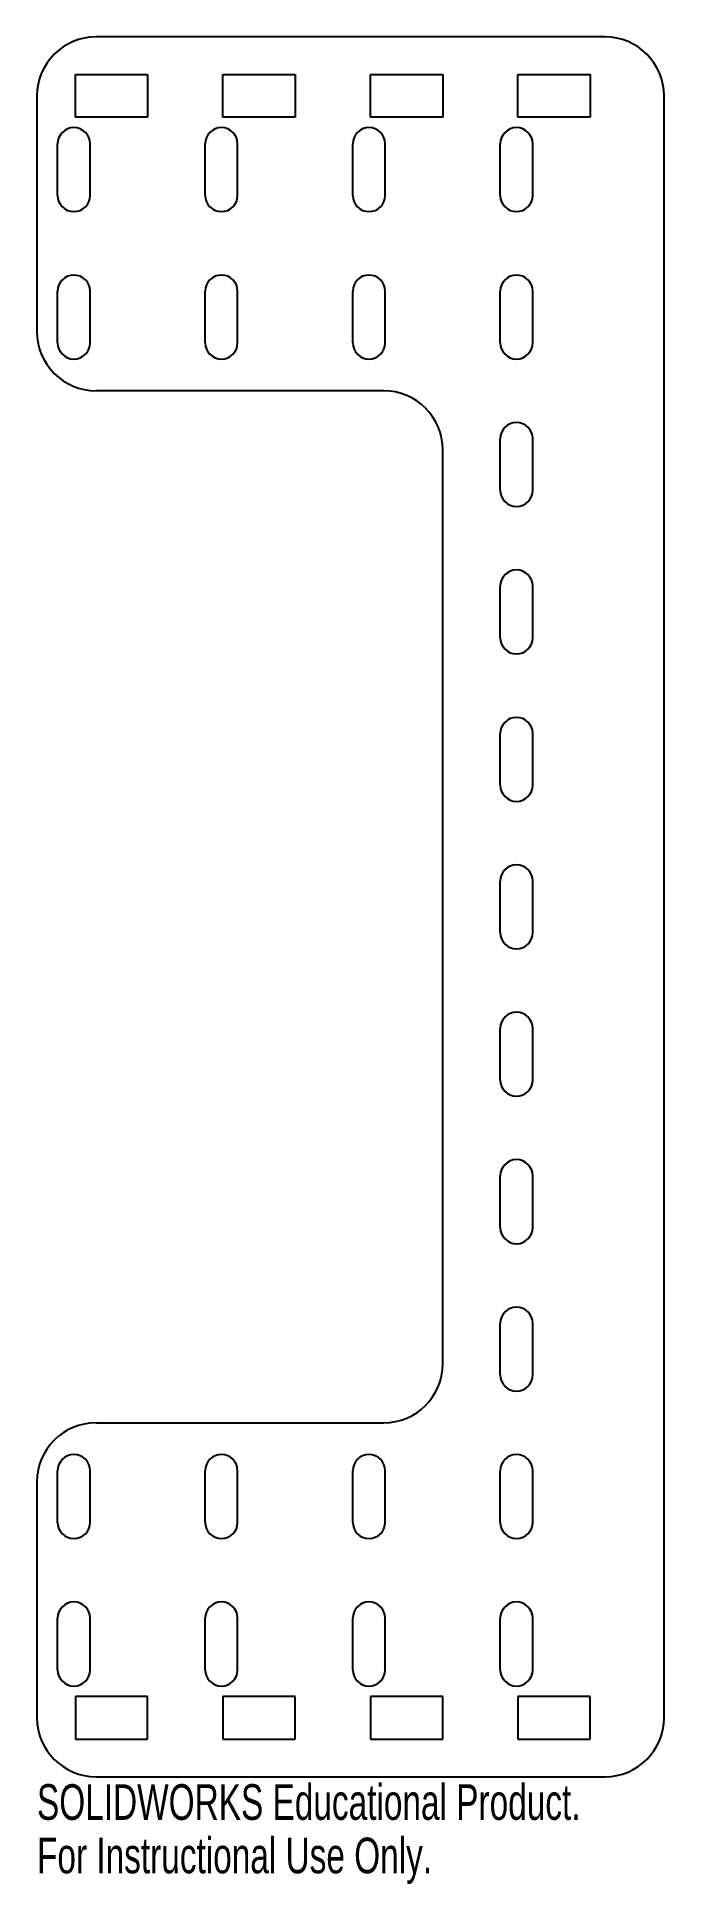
# Model space of a CAD drawing. Header units: millimetres. Extents: x -43 to 42, y -133 to 117.
import ezdxf

# ---------------------------------------------------------------- set-up
doc = ezdxf.new("R2010")
doc.units = ezdxf.units.MM
doc.styles.add('SLDTEXTSTYLE0', font='TXT', dxfattribs={"width": 0.7})

msp = doc.modelspace()

# ---------------------------------------------------------------- linework, layer by layer
at = {"color": 7, "linetype": 'Continuous', "lineweight": 25}
for p, q in [((33.88, 117.38), (-35.12, 117.38)), ((-37.92, 112.28), (-28.12, 112.28)), ((-37.92, 106.48), (-37.92, 112.28)), ((-28.12, 112.28), (-28.12, 106.48)), ((-17.92, 112.28), (-8.12, 112.28)), ((-17.92, 106.48), (-17.92, 112.28)), ((-8.12, 112.28), (-8.12, 106.48)), ((2.08, 112.28), (11.88, 112.28)), ((2.08, 106.48), (2.08, 112.28)), ((11.88, 112.28), (11.88, 106.48)), ((22.08, 112.28), (31.88, 112.28)), ((22.08, 106.48), (22.08, 112.28)), ((31.88, 112.28), (31.88, 106.48)), ((-43.12, 109.38), (-43.12, 77.38)), ((41.88, -110.62), (41.88, 109.38)), ((-28.12, 106.48), (-37.92, 106.48)), ((-8.12, 106.48), (-17.92, 106.48)), ((11.88, 106.48), (2.08, 106.48)), ((31.88, 106.48), (22.08, 106.48)), ((-40.32, 95.88), (-40.32, 102.88)), ((-35.92, 95.88), (-35.92, 102.88)), ((-20.32, 95.88), (-20.32, 102.88)), ((-15.92, 95.88), (-15.92, 102.88)), ((-0.32, 95.88), (-0.32, 102.88)), ((4.08, 95.88), (4.08, 102.88)), ((19.68, 95.88), (19.68, 102.88)), ((24.08, 95.88), (24.08, 102.88)), ((-40.32, 75.88), (-40.32, 82.88)), ((-35.92, 75.88), (-35.92, 82.88)), ((-20.32, 75.88), (-20.32, 82.88)), ((-15.92, 75.88), (-15.92, 82.88)), ((-0.32, 75.88), (-0.32, 82.88)), ((4.08, 75.88), (4.08, 82.88)), ((19.68, 75.88), (19.68, 82.88)), ((24.08, 75.88), (24.08, 82.88)), ((3.88, 69.38), (-35.12, 69.38)), ((19.68, 55.88), (19.68, 62.88)), ((24.08, 55.88), (24.08, 62.88)), ((11.88, -62.62), (11.88, 61.38)), ((19.68, 35.88), (19.68, 42.88)), ((24.08, 35.88), (24.08, 42.88)), ((19.68, 15.88), (19.68, 22.88)), ((24.08, 15.88), (24.08, 22.88)), ((19.68, -4.12), (19.68, 2.88)), ((24.08, -4.12), (24.08, 2.88)), ((19.68, -24.12), (19.68, -17.12)), ((24.08, -24.12), (24.08, -17.12)), ((19.68, -44.12), (19.68, -37.12)), ((24.08, -44.12), (24.08, -37.12)), ((19.68, -64.12), (19.68, -57.12)), ((24.08, -64.12), (24.08, -57.12)), ((-35.12, -70.62), (3.88, -70.62)), ((-40.32, -84.12), (-40.32, -77.12)), ((-35.92, -84.12), (-35.92, -77.12)), ((-20.32, -84.12), (-20.32, -77.12)), ((-15.92, -84.12), (-15.92, -77.12)), ((-0.32, -84.12), (-0.32, -77.12)), ((4.08, -84.12), (4.08, -77.12)), ((19.68, -84.12), (19.68, -77.12)), ((24.08, -84.12), (24.08, -77.12)), ((-43.12, -78.62), (-43.12, -110.62)), ((-40.32, -104.12), (-40.32, -97.12)), ((-35.92, -104.12), (-35.92, -97.12)), ((-20.32, -104.12), (-20.32, -97.12)), ((-15.92, -104.12), (-15.92, -97.12)), ((-0.32, -104.12), (-0.32, -97.12)), ((4.08, -104.12), (4.08, -97.12)), ((19.68, -104.12), (19.68, -97.12)), ((24.08, -104.12), (24.08, -97.12)), ((-37.92, -107.72), (-37.92, -113.52)), ((-28.12, -107.72), (-37.92, -107.72)), ((-28.12, -113.52), (-28.12, -107.72)), ((-17.92, -107.72), (-17.92, -113.52)), ((-8.12, -107.72), (-17.92, -107.72)), ((-8.12, -113.52), (-8.12, -107.72)), ((2.08, -107.72), (2.08, -113.52)), ((11.88, -107.72), (2.08, -107.72)), ((11.88, -113.52), (11.88, -107.72)), ((22.08, -107.72), (22.08, -113.52)), ((31.88, -107.72), (22.08, -107.72)), ((31.88, -113.52), (31.88, -107.72)), ((-37.92, -113.52), (-28.12, -113.52)), ((-17.92, -113.52), (-8.12, -113.52)), ((2.08, -113.52), (11.88, -113.52)), ((22.08, -113.52), (31.88, -113.52)), ((-35.12, -118.62), (33.88, -118.62))]:
    msp.add_line(p, q, dxfattribs=at)
for centre, radius, start, end in [((-35.12, 109.38), 8, 90, 180), ((33.88, 109.38), 8, 0, 90), ((-38.12, 102.88), 2.2, 0, 180), ((-18.12, 102.88), 2.2, 0, 180), ((1.88, 102.88), 2.2, 0, 180), ((21.88, 102.88), 2.2, 0, 180), ((-38.12, 95.88), 2.2, 180, 0), ((-18.12, 95.88), 2.2, 180, 0), ((1.88, 95.88), 2.2, 180, 0), ((21.88, 95.88), 2.2, 180, 0), ((-38.12, 82.88), 2.2, 0, 180), ((-18.12, 82.88), 2.2, 0, 180), ((1.88, 82.88), 2.2, 0, 180), ((21.88, 82.88), 2.2, 0, 180), ((-35.12, 77.38), 8, 180, 270), ((-38.12, 75.88), 2.2, 180, 0), ((-18.12, 75.88), 2.2, 180, 0), ((1.88, 75.88), 2.2, 180, 0), ((21.88, 75.88), 2.2, 180, 0), ((3.88, 61.38), 8, 0, 90), ((21.88, 62.88), 2.2, 0, 180), ((21.88, 55.88), 2.2, 180, 0), ((21.88, 42.88), 2.2, 0, 180), ((21.88, 35.88), 2.2, 180, 0), ((21.88, 22.88), 2.2, 0, 180), ((21.88, 15.88), 2.2, 180, 0), ((21.88, 2.88), 2.2, 0, 180), ((21.88, -4.12), 2.2, 180, 0), ((21.88, -17.12), 2.2, 0, 180), ((21.88, -24.12), 2.2, 180, 0), ((21.88, -37.12), 2.2, 0, 180), ((21.88, -44.12), 2.2, 180, 0), ((21.88, -57.12), 2.2, 0, 180), ((3.88, -62.62), 8, 270, 0), ((21.88, -64.12), 2.2, 180, 0), ((-35.12, -78.62), 8, 90, 180), ((-38.12, -77.12), 2.2, 0, 180), ((-18.12, -77.12), 2.2, 0, 180), ((1.88, -77.12), 2.2, 0, 180), ((21.88, -77.12), 2.2, 0, 180), ((-38.12, -84.12), 2.2, 180, 0), ((-18.12, -84.12), 2.2, 180, 0), ((1.88, -84.12), 2.2, 180, 0), ((21.88, -84.12), 2.2, 180, 0), ((-38.12, -97.12), 2.2, 0, 180), ((-18.12, -97.12), 2.2, 0, 180), ((1.88, -97.12), 2.2, 0, 180), ((21.88, -97.12), 2.2, 0, 180), ((-38.12, -104.12), 2.2, 180, 0), ((-18.12, -104.12), 2.2, 180, 0), ((1.88, -104.12), 2.2, 180, 0), ((21.88, -104.12), 2.2, 180, 0), ((-35.12, -110.62), 8, 180, 270), ((33.88, -110.62), 8, 270, 0)]:
    msp.add_arc(centre, radius, start, end, dxfattribs=at)

# ---------------------------------------------------------------- texts
at = {"color": 7, "linetype": 'Continuous', "char_height": 4.8336, "attachment_point": 1, "style": 'SLDTEXTSTYLE0'}
for s, insert in [('SOLIDWORKS Educational Product.', (-43.12, -119.64)), ('For Instructional Use Only.', (-43.12, -126.89))]:
    msp.add_mtext(s, dxfattribs=dict(at, insert=insert))

doc.saveas('drawing.dxf')
